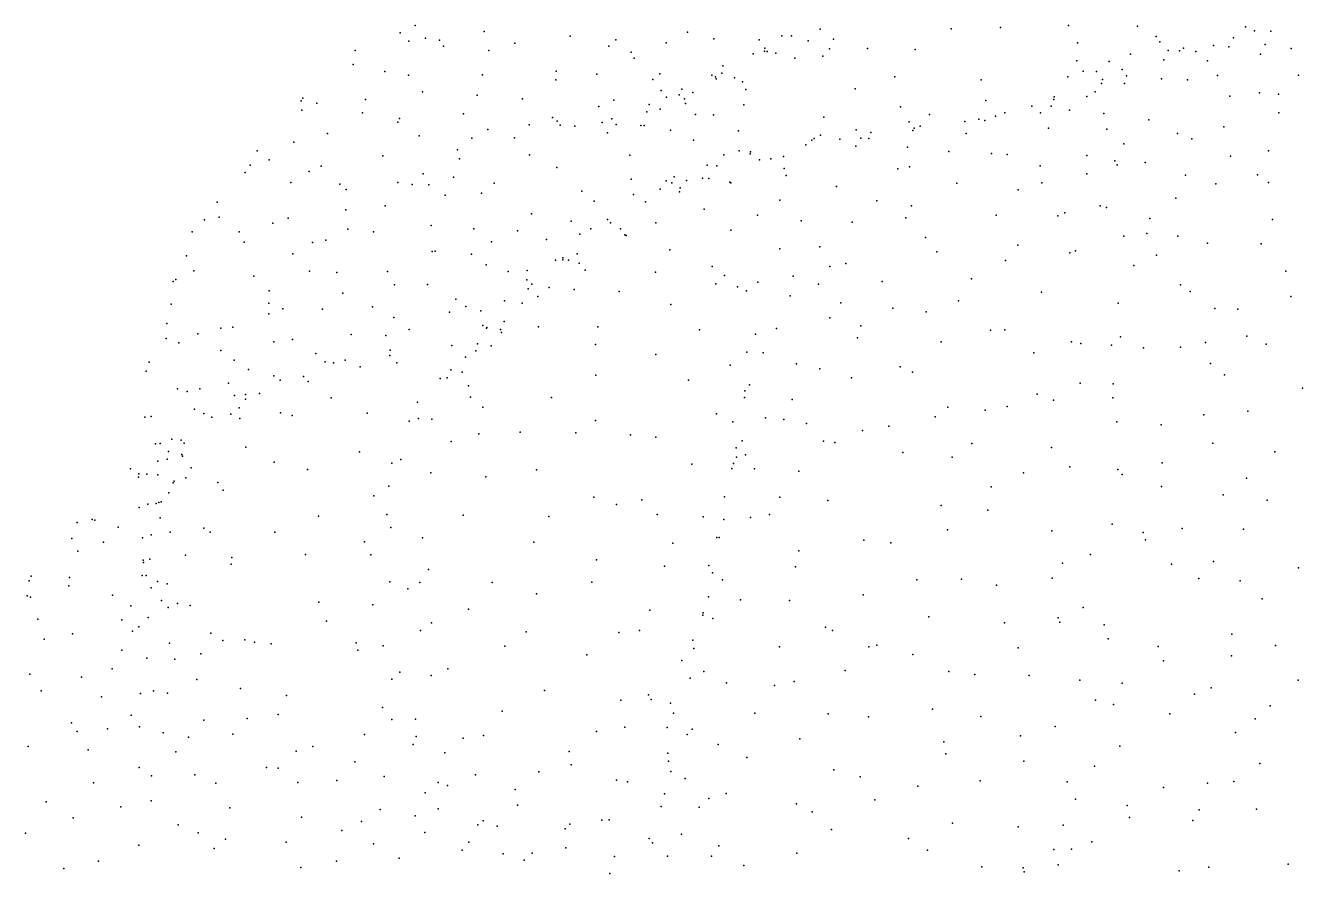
# Model space of a CAD drawing. Header units: metres. Extents: x -25 to 25, y -27.8 to 27.8.
# Drawn here: x -4.287 to -1.954, y -9.461 to -7.912 of the extents above; entities that cross this region are included whole.
import ezdxf

# ---------------------------------------------------------------- set-up
doc = ezdxf.new("R2010")
doc.units = ezdxf.units.M

msp = doc.modelspace()

# ---------------------------------------------------------------- linework, layer by layer
for p in [(-3.6026, -7.9254, 18.7448), (-3.5747, -7.9123, 18.836), (-3.4489, -7.9233, 19.125), (-3.2919, -7.9319, 19.2092), (-3.0773, -7.9244, 17.3814), (-2.9047, -7.9312, 19.9164), (-2.8873, -7.9313, 20.1394), (-2.835, -7.9186, 20.4687), (-2.5955, -7.918, 16.7581), (-2.5052, -7.9158, 20.822), (-2.3812, -7.9123, 16.3528), (-2.2547, -7.9137, 20.9133), (-2.2209, -7.9322, 15.6479), (-2.0577, -7.9144, 21.4598), (-2.0409, -7.9219, 21.0857), (-2.0114, -7.9225, 21.2593), (-3.5866, -7.9407, 18.992), (-3.5563, -7.9356, 18.4927), (-3.5306, -7.9391, 19.0779), (-3.5234, -7.95, 18.4102), (-3.3927, -7.9442, 19.1951), (-3.2208, -7.9502, 17.6895), (-3.208, -7.9386, 19.2581), (-3.1161, -7.9439, 17.4606), (-3.0294, -7.9365, 19.3516), (-2.9466, -7.9384, 19.6204), (-2.9358, -7.9538, 20.014), (-2.8567, -7.9405, 20.5731), (-2.8175, -7.955, 16.9686), (-2.8104, -7.9373, 20.6487), (-2.7481, -7.954, 20.7661), (-2.6614, -7.9562, 20.841), (-2.3647, -7.9441, 20.9269), (-2.2139, -7.9418, 20.991), (-2.1706, -7.9537, 21.0654), (-2.1161, -7.9485, 21.18), (-2.0882, -7.9512, 21.8329), (-2.0798, -7.9346, 21.3344), (-2.0218, -7.9472, 15.5), (-1.9744, -7.9544, 22.1168), (-3.6843, -7.9578, 18.8683), (-3.4404, -7.9576, 18.2216), (-3.1803, -7.961, 17.5973), (-3.1749, -7.9716, 19.3582), (-2.957, -7.9642, 19.8078), (-2.9365, -7.9591, 20.2251), (-2.9319, -7.9598, 20.3097), (-2.9159, -7.9625, 20.4715), (-2.8812, -7.9716, 17.0467), (-2.8302, -7.968, 20.7311), (-2.3657, -7.9769, 16.1381), (-2.3065, -7.978, 15.8339), (-2.2675, -7.9648, 15.7455), (-2.207, -7.9751, 21.1934), (-2.1989, -7.958, 21.4922), (-2.178, -7.9587, 21.3755), (-2.1481, -7.9598, 21.2864), (-2.127, -7.9769, 15.5946), (-2.03, -7.9644, 22.0339), (-3.6883, -7.9832, 18.9594), (-3.6303, -7.9965, 18.4845), (-3.5872, -8.0028, 19.1538), (-3.4518, -8.0025, 19.2821), (-3.3171, -7.9957, 19.3407), (-3.2427, -8.0012, 19.3983), (-3.128, -8.0004, 19.4614), (-3.0328, -8.003, 17.3419), (-3.0143, -7.9993, 19.9338), (-3.0127, -7.9861, 19.5655), (-2.3542, -7.9954, 16.0494), (-2.33, -7.9963, 15.9327), (-2.2827, -7.9924, 21.4759), (-1.9606, -8.0028, 22.287), (-3.318, -8.0116, 17.9221), (-3.1405, -8.0109, 17.5417), (-3.0259, -8.0062, 20.0716), (-3.025, -8.0098, 19.829), (-2.9914, -8.0075, 20.4795), (-2.9768, -8.0148, 20.5674), (-2.6985, -8.0061, 16.8439), (-2.5407, -8.0113, 20.9966), (-2.3824, -8.0059, 21.0643), (-2.321, -8.0184, 21.2033), (-2.3192, -8.0109, 21.5805), (-2.279, -8.0184, 21.7518), (-2.2752, -8.0042, 21.3115), (-2.2112, -8.0097, 21.8211), (-2.1635, -8.0116, 21.9139), (-2.1089, -8.0036, 21.9895), (-3.7832, -8.0497, 18.9067), (-3.7799, -8.0448, 18.7241), (-3.6659, -8.0474, 19.1558), (-3.5614, -8.0331, 19.2395), (-3.4619, -8.0392, 18.1839), (-3.379, -8.0463, 19.4221), (-3.2119, -8.0485, 17.7235), (-3.1255, -8.0307, 19.5662), (-3.1158, -8.0433, 19.73), (-3.0924, -8.0391, 19.8739), (-3.0874, -8.0282, 19.6496), (-3.083, -8.046, 17.4557), (-3.0673, -8.0348, 20.2545), (-2.9704, -8.0291, 17.1889), (-2.7711, -8.0281, 16.9174), (-2.532, -8.0491, 21.1091), (-2.408, -8.0473, 21.4221), (-2.407, -8.0424, 21.1678), (-2.3476, -8.0419, 16.4855), (-2.3326, -8.0334, 16.3463), (-2.086, -8.0415, 22.1069), (-2.032, -8.0349, 22.2013), (-1.9971, -8.0379, 15.5198), (-3.782, -8.0671, 18.6263), (-3.7546, -8.0541, 19.001), (-3.6709, -8.0718, 18.4083), (-3.4867, -8.0733, 19.4023), (-3.2393, -8.0603, 19.5843), (-3.1514, -8.0696, 20.092), (-3.1475, -8.0564, 19.807), (-3.1272, -8.0648, 20.2036), (-3.0809, -8.0548, 20.4111), (-2.9743, -8.0572, 20.724), (-2.6879, -8.0607, 21.0207), (-2.4973, -8.0714, 16.6622), (-2.4482, -8.0595, 21.6055), (-2.4319, -8.0718, 16.6026), (-2.4125, -8.0594, 21.3147), (-2.3792, -8.0671, 21.7623), (-2.3163, -8.0728, 21.868), (-1.9966, -8.0715, 22.3573), (-3.6066, -8.0889, 19.2931), (-3.6033, -8.082, 18.3139), (-3.3666, -8.0938, 18.0144), (-3.3242, -8.08, 19.5429), (-3.3155, -8.087, 19.6896), (-3.3099, -8.0942, 19.8458), (-3.2831, -8.0961, 17.8923), (-3.2333, -8.0894, 17.7965), (-3.2158, -8.0825, 20.0199), (-3.2078, -8.0933, 20.1535), (-3.1626, -8.0949, 17.6303), (-3.1563, -8.0948, 20.3643), (-3.0626, -8.075, 20.5835), (-3.0298, -8.0754, 20.6634), (-2.8279, -8.0794, 20.9825), (-2.6722, -8.0883, 16.8138), (-2.6518, -8.0961, 21.1839), (-2.6353, -8.0745, 21.098), (-2.5703, -8.0877, 21.663), (-2.5448, -8.0835, 21.4497), (-2.5339, -8.0856, 21.3444), (-2.5143, -8.0779, 21.2027), (-2.2341, -8.0846, 21.9815), (-3.7351, -8.1092, 19.1564), (-3.5674, -8.114, 18.2375), (-3.4711, -8.1177, 19.6731), (-3.4421, -8.1023, 19.556), (-3.3931, -8.1174, 19.8779), (-3.2234, -8.1085, 20.2471), (-3.1086, -8.1031, 17.5426), (-2.9841, -8.1044, 17.2513), (-2.8458, -8.1188, 21.5069), (-2.834, -8.1125, 21.6427), (-2.7987, -8.1199, 16.9364), (-2.7688, -8.1026, 21.1187), (-2.7603, -8.118, 21.7423), (-2.7458, -8.1186, 21.259), (-2.7421, -8.1077, 21.544), (-2.6654, -8.104, 21.3964), (-2.663, -8.0994, 21.6308), (-2.568, -8.1093, 21.789), (-2.4175, -8.0995, 21.8518), (-2.3109, -8.1015, 16.2671), (-2.1818, -8.1097, 22.0883), (-2.1556, -8.1189, 15.7253), (-2.0973, -8.097, 15.6352), (-3.8635, -8.1412, 18.7389), (-3.7968, -8.1254, 18.5548), (-3.4975, -8.1394, 19.7503), (-3.066, -8.1215, 20.7402), (-2.983, -8.141, 21.6292), (-2.9619, -8.143, 21.5379), (-2.8612, -8.1301, 21.7624), (-2.8502, -8.1219, 21.1398), (-2.7696, -8.1323, 21.8283), (-2.675, -8.1345, 21.8708), (-2.5998, -8.1421, 16.7224), (-2.2802, -8.1285, 15.9731), (-2.0157, -8.1412, 22.4188), (-3.8418, -8.1577, 19.0226), (-3.6337, -8.1503, 19.4175), (-3.4936, -8.1556, 19.8963), (-3.3657, -8.1481, 20.111), (-3.1829, -8.149, 20.5282), (-3.0106, -8.1482, 21.7092), (-2.963, -8.1468, 21.0141), (-2.9459, -8.1574, 21.1137), (-2.9251, -8.156, 21.2878), (-2.9018, -8.1516, 21.8528), (-2.5218, -8.1459, 21.9311), (-2.4934, -8.1479, 16.6228), (-2.3475, -8.1499, 16.4697), (-2.2961, -8.1593, 16.1863), (-2.2924, -8.1665, 16.0755), (-2.2411, -8.1627, 15.894), (-2.0848, -8.1507, 22.3168), (-3.8854, -8.1807, 18.66), (-3.8765, -8.1674, 18.9406), (-3.7685, -8.179, 18.4244), (-3.7464, -8.1691, 19.2476), (-3.5604, -8.1834, 19.7893), (-3.5048, -8.1893, 18.1282), (-3.3162, -8.1714, 20.2975), (-3.1015, -8.1884, 20.8887), (-3.0411, -8.1674, 21.4262), (-3.0237, -8.1686, 21.827), (-2.9004, -8.1731, 17.083), (-2.8968, -8.1862, 21.9423), (-2.6926, -8.1738, 21.9459), (-2.6716, -8.1702, 16.7764), (-2.4327, -8.1684, 21.9899), (-2.3476, -8.1833, 22.0695), (-2.1673, -8.1858, 22.2232), (-2.0357, -8.1847, 15.6052), (-3.802, -8.1987, 19.1876), (-3.7125, -8.2019, 18.3282), (-3.7013, -8.2116, 19.4702), (-3.6063, -8.1987, 19.6977), (-3.5802, -8.2023, 18.1807), (-3.5502, -8.2032, 19.9411), (-3.4305, -8.1999, 18.0345), (-3.1799, -8.1931, 20.6531), (-3.1271, -8.2114, 21.7882), (-3.1163, -8.1958, 21.5598), (-3.1058, -8.1997, 21.4749), (-3.0909, -8.2088, 21.3454), (-3.079, -8.1952, 17.5744), (-3.0498, -8.1908, 21.0744), (-3.0383, -8.1915, 21.2587), (-2.9996, -8.1984, 21.9328), (-2.9978, -8.1997, 17.3465), (-2.8049, -8.2062, 16.9357), (-2.5853, -8.2003, 22.0019), (-2.4733, -8.2125, 22.0533), (-2.4297, -8.1995, 16.5368), (-2.1117, -8.2011, 15.7019), (-2.0154, -8.199, 22.5011), (-3.9366, -8.2347, 18.7462), (-3.52, -8.2218, 20.0553), (-3.4537, -8.2187, 20.1795), (-3.2703, -8.2148, 20.5133), (-3.2477, -8.233, 20.6176), (-3.1759, -8.2206, 20.7481), (-3.154, -8.2345, 17.7078), (-3.0919, -8.2159, 21.9047), (-2.9086, -8.2311, 22.0174), (-2.7312, -8.2327, 16.8072), (-2.185, -8.2276, 15.846), (-3.7015, -8.2486, 19.6192), (-3.6296, -8.2413, 19.8571), (-3.3622, -8.256, 17.9645), (-3.0466, -8.2479, 22.0064), (-2.9495, -8.2587, 17.2241), (-2.668, -8.2418, 22.0546), (-2.5131, -8.2586, 22.1115), (-2.4005, -8.26, 16.4618), (-2.388, -8.2544, 22.1389), (-2.3232, -8.2414, 16.3628), (-2.3116, -8.2447, 22.1828), (-3.96, -8.267, 18.9286), (-3.933, -8.262, 19.0147), (-3.835, -8.2729, 19.2823), (-3.8072, -8.264, 18.3885), (-3.5454, -8.2773, 20.1537), (-3.2897, -8.2693, 17.9002), (-3.2233, -8.2662, 21.7982), (-3.2181, -8.2724, 21.4554), (-3.1998, -8.2835, 20.9209), (-3.1353, -8.2724, 21.9628), (-2.8694, -8.269, 17.0486), (-2.7762, -8.2714, 22.1081), (-2.6785, -8.2635, 16.7356), (-2.2324, -8.2649, 22.2636), (-2.0082, -8.2662, 22.5789), (-3.9826, -8.2893, 18.8096), (-3.8967, -8.289, 19.169), (-3.7381, -8.304, 19.7313), (-3.6982, -8.284, 19.8051), (-3.6509, -8.2888, 18.1854), (-3.468, -8.2838, 20.2842), (-3.3878, -8.2871, 20.4427), (-3.3349, -8.303, 20.6025), (-3.2743, -8.2935, 21.5783), (-3.2541, -8.2838, 20.7278), (-3.1916, -8.2947, 21.1766), (-3.1894, -8.2955, 21.0824), (-2.9978, -8.286, 22.0867), (-2.6424, -8.2992, 22.1338), (-2.2802, -8.2972, 16.1661), (-2.2381, -8.2923, 16.0354), (-2.1812, -8.2972, 22.3408), (-3.8874, -8.3079, 18.4635), (-3.7986, -8.3292, 19.5047), (-3.7625, -8.3087, 19.6126), (-3.544, -8.3247, 18.0838), (-3.5384, -8.3244, 20.2555), (-3.4718, -8.3296, 20.3791), (-3.4354, -8.3075, 18.0094), (-3.279, -8.3292, 20.838), (-3.1094, -8.3217, 22.0891), (-2.9087, -8.3203, 22.1482), (-2.8353, -8.3162, 16.9685), (-2.6214, -8.3253, 16.6228), (-2.4739, -8.3132, 16.4963), (-2.3785, -8.3272, 16.3659), (-2.3683, -8.3236, 22.2148), (-2.1272, -8.3096, 22.4411), (-2.0292, -8.3112, 15.6304), (-3.9925, -8.3326, 18.7327), (-3.4451, -8.349, 20.4908), (-3.3183, -8.3406, 20.7625), (-3.3051, -8.3401, 21.8582), (-3.3049, -8.3366, 21.4996), (-3.2947, -8.3406, 21.4045), (-3.2755, -8.3463, 21.2205), (-3.0324, -8.3526, 22.1592), (-2.8172, -8.3523, 22.184), (-2.7881, -8.3471, 16.8447), (-2.4961, -8.3411, 22.1839), (-2.2614, -8.3508, 22.3102), (-2.2202, -8.3319, 15.9501), (-4.0123, -8.3759, 18.9168), (-3.9795, -8.3602, 19.0181), (-3.8696, -8.37, 19.3663), (-3.7679, -8.361, 19.825), (-3.7181, -8.3631, 20.0177), (-3.6255, -8.3614, 20.1977), (-3.4051, -8.3613, 20.6136), (-3.3709, -8.3764, 21.6811), (-3.3705, -8.3594, 20.6903), (-3.2645, -8.3589, 17.8644), (-3.1358, -8.3626, 17.7465), (-3.0099, -8.3689, 17.5054), (-2.8842, -8.3699, 17.0219), (-2.5581, -8.3749, 16.5206), (-1.9841, -8.3606, 22.6546), (-4.017, -8.3799, 18.8176), (-3.8417, -8.3969, 19.5375), (-3.6127, -8.3856, 18.1124), (-3.5526, -8.3855, 20.3685), (-3.3687, -8.3929, 21.7853), (-3.3615, -8.3847, 21.5588), (-3.3303, -8.3905, 21.9468), (-3.2843, -8.3946, 22.0582), (-3.2019, -8.3983, 22.1359), (-3.0255, -8.3841, 17.5986), (-2.986, -8.3892, 17.4241), (-2.9696, -8.397, 17.3248), (-2.9486, -8.3808, 17.2185), (-2.8377, -8.3849, 16.9155), (-2.7215, -8.3797, 22.2), (-2.4306, -8.3991, 16.3523), (-2.1764, -8.3858, 22.4087), (-2.1589, -8.3977, 15.7867), (-4.0208, -8.421, 18.6894), (-3.8425, -8.4195, 19.6685), (-3.7071, -8.4012, 18.1847), (-3.5009, -8.4118, 20.5478), (-3.4119, -8.415, 17.9491), (-3.3793, -8.4196, 21.436), (-3.3505, -8.4069, 21.3314), (-3.1078, -8.4216, 22.1999), (-2.8894, -8.4061, 22.2302), (-2.7969, -8.4188, 22.2396), (-2.5818, -8.4153, 22.2278), (-2.2902, -8.4194, 16.0366), (-1.9745, -8.407, 15.5494), (-3.8426, -8.4387, 19.7599), (-3.8169, -8.4294, 19.8813), (-3.7443, -8.4301, 20.1195), (-3.653, -8.4258, 20.2921), (-3.6136, -8.4455, 20.4025), (-3.5122, -8.4359, 18.0237), (-3.4823, -8.4254, 20.6477), (-3.455, -8.4334, 20.7519), (-2.8174, -8.4461, 16.8073), (-2.7021, -8.4286, 16.6309), (-2.641, -8.435, 16.5469), (-2.1138, -8.4291, 22.5382), (-2.0716, -8.43, 15.6387), (-4.0288, -8.4566, 18.9954), (-3.9298, -8.4652, 19.3952), (-3.908, -8.4629, 18.408), (-3.5859, -8.4674, 18.0637), (-3.4515, -8.46, 21.661), (-3.4444, -8.4647, 21.7746), (-3.4439, -8.464, 21.5773), (-3.4187, -8.4674, 21.0763), (-3.412, -8.4525, 21.904), (-3.3493, -8.4623, 22.0775), (-3.2414, -8.4624, 22.1881), (-3.0553, -8.4682, 22.2696), (-2.9145, -8.4656, 17.0247), (-2.7606, -8.4605, 16.6958), (-2.5237, -8.4687, 22.2741), (-2.4975, -8.468, 16.3604), (-4.03, -8.4839, 19.0893), (-4.0066, -8.4919, 19.1859), (-3.9721, -8.4755, 19.2739), (-3.833, -8.4898, 20.0202), (-3.7992, -8.4858, 18.2391), (-3.6919, -8.4763, 18.137), (-3.6288, -8.4784, 20.4831), (-3.4169, -8.4728, 21.1983), (-2.953, -8.4759, 17.2162), (-2.7667, -8.4829, 22.2921), (-2.6136, -8.4898, 22.2848), (-2.3758, -8.4899, 16.1685), (-2.3587, -8.4932, 22.3336), (-2.2863, -8.481, 22.3832), (-2.1309, -8.4909, 15.6919), (-2.0552, -8.4793, 22.6211), (-3.9303, -8.5059, 19.5042), (-3.7566, -8.511, 20.2776), (-3.6209, -8.5151, 20.7877), (-3.6205, -8.5049, 20.6714), (-3.508, -8.4967, 20.9067), (-3.4639, -8.5064, 21.3557), (-3.461, -8.4938, 21.4832), (-3.4362, -8.4975, 17.9463), (-3.2454, -8.4948, 17.8384), (-3.1352, -8.5129, 22.2813), (-2.9686, -8.5085, 17.4197), (-2.9391, -8.5102, 17.123), (-2.4446, -8.5103, 16.2547), (-2.3025, -8.4962, 15.9892), (-2.244, -8.5011, 15.8582), (-2.1764, -8.4994, 22.4898), (-2.0199, -8.4939, 15.5697), (-4.0611, -8.5268, 18.9485), (-3.9057, -8.5236, 19.7656), (-3.7391, -8.5265, 20.4087), (-3.724, -8.5285, 20.5167), (-3.7028, -8.5233, 20.6089), (-3.6756, -8.5357, 20.8549), (-3.6087, -8.5282, 20.9222), (-3.4827, -8.5181, 21.1282), (-2.9992, -8.5327, 17.5917), (-2.8782, -8.5304, 16.8657), (-2.8352, -8.539, 16.7623), (-2.6886, -8.5353, 22.314), (-2.1217, -8.5297, 22.5644), (-4.0665, -8.5435, 18.8466), (-3.8792, -8.5404, 18.3404), (-3.8333, -8.552, 20.1947), (-3.8217, -8.5601, 20.6697), (-3.7787, -8.553, 20.7647), (-3.7706, -8.5625, 20.8619), (-3.5291, -8.5568, 21.2258), (-3.5163, -8.5557, 21.4339), (-3.5098, -8.5411, 21.7323), (-3.489, -8.5452, 21.9078), (-3.2445, -8.5505, 22.261), (-3.0754, -8.5599, 22.3309), (-2.7773, -8.5559, 16.6392), (-2.6664, -8.5451, 16.486), (-2.0958, -8.5501, 15.6238), (-4.0094, -8.5758, 19.2325), (-3.9914, -8.5808, 19.3485), (-3.9685, -8.5759, 18.4668), (-3.9158, -8.5653, 19.8688), (-3.8847, -8.5858, 20.1254), (-3.8596, -8.5844, 20.4332), (-3.4772, -8.5704, 17.9636), (-2.9727, -8.5792, 17.2812), (-2.9638, -8.5687, 17.194), (-2.4384, -8.5855, 16.1718), (-2.3596, -8.5655, 16.0502), (-2.2993, -8.5669, 15.9055), (-1.9535, -8.5746, 22.7384), (-3.9048, -8.5881, 20.5197), (-3.8848, -8.5949, 20.3526), (-3.7284, -8.5919, 18.1583), (-3.5704, -8.6, 21.3765), (-3.474, -8.5909, 22.0138), (-3.4515, -8.6095, 22.096), (-3.3256, -8.5917, 22.2193), (-2.9729, -8.5913, 17.3711), (-2.8859, -8.5955, 16.804), (-2.6013, -8.6091, 16.3709), (-2.4929, -8.6082, 16.2323), (-2.4082, -8.5966, 22.3446), (-2.2998, -8.5919, 22.4251), (-4.0688, -8.6278, 18.9384), (-4.0574, -8.6265, 19.0827), (-3.9781, -8.6128, 19.5809), (-3.9611, -8.6207, 20.5856), (-3.9463, -8.6277, 19.9388), (-3.9119, -8.6219, 18.3848), (-3.8968, -8.6104, 20.2052), (-3.8954, -8.6299, 20.9507), (-3.8207, -8.6194, 21.005), (-3.7996, -8.6247, 18.229), (-3.6628, -8.6201, 21.1477), (-3.5691, -8.6301, 21.5303), (-3.5443, -8.6309, 21.8932), (-3.0243, -8.6214, 17.6296), (-2.9349, -8.6285, 16.8959), (-2.9013, -8.632, 22.3801), (-2.6245, -8.6267, 22.3427), (-2.5334, -8.6147, 22.3417), (-2.1339, -8.6234, 22.569), (-2.0532, -8.6163, 22.6506), (-3.586, -8.6347, 18.0445), (-3.3832, -8.6547, 22.2039), (-3.2812, -8.6562, 22.2987), (-3.2455, -8.6338, 17.8292), (-2.9946, -8.6362, 17.4894), (-2.8599, -8.6392, 16.7066), (-2.7574, -8.6519, 16.524), (-2.7096, -8.6441, 22.3633), (-2.2928, -8.6359, 15.8361), (-2.212, -8.6412, 22.497), (-4.0497, -8.6763, 18.6532), (-4.0411, -8.6755, 20.6151), (-4.0194, -8.6675, 20.5298), (-4.0026, -8.6695, 19.6971), (-3.9973, -8.6751, 20.3772), (-3.509, -8.6717, 22.0473), (-3.4587, -8.6577, 17.9456), (-3.1816, -8.6596, 22.3484), (-3.135, -8.6641, 17.7427), (-2.9776, -8.6707, 17.0131), (-2.829, -8.6714, 22.4017), (-2.8083, -8.6737, 16.5884), (-2.5576, -8.6758, 16.2689), (-2.1172, -8.6747, 15.5913), (-4.0257, -8.6901, 19.3912), (-4.0014, -8.6958, 19.8634), (-4.0003, -8.6989, 20.2416), (-3.8842, -8.6822, 21.0758), (-3.6765, -8.6909, 21.272), (-2.9886, -8.6836, 22.4097), (-2.988, -8.7008, 17.3898), (-2.9714, -8.6964, 16.9321), (-2.6836, -8.6921, 16.4113), (-2.5934, -8.7008, 22.3754), (-2.4123, -8.6828, 16.039), (-2.004, -8.691, 22.704), (-4.095, -8.7218, 20.5475), (-4.0452, -8.7077, 19.2736), (-4.028, -8.704, 19.5063), (-3.9845, -8.7199, 18.496), (-3.8323, -8.7099, 18.2696), (-3.7719, -8.7229, 21.2157), (-3.6175, -8.7118, 21.5442), (-3.6009, -8.7051, 21.742), (-3.3534, -8.7238, 22.2783), (-3.0695, -8.7135, 22.419), (-2.9963, -8.7215, 17.1036), (-2.9931, -8.7122, 17.2823), (-2.9551, -8.7221, 16.8418), (-2.8736, -8.7263, 16.6551), (-2.3784, -8.7183, 15.9292), (-2.2907, -8.7232, 22.4659), (-2.2099, -8.7109, 15.6574), (-4.0803, -8.7369, 20.3998), (-4.0798, -8.7309, 18.8811), (-4.0652, -8.7314, 18.7561), (-4.0452, -8.7327, 20.9468), (-4.0173, -8.7474, 19.9372), (-4.015, -8.7442, 20.1352), (-3.994, -8.7381, 21.0453), (-3.9354, -8.7466, 18.4263), (-3.5461, -8.729, 18.0087), (-3.446, -8.7363, 22.1909), (-2.4632, -8.7291, 22.3931), (-2.283, -8.7325, 15.7552), (-2.056, -8.739, 15.5029), (-4.0252, -8.7654, 20.0426), (-3.9259, -8.7606, 21.1364), (-3.6506, -8.7711, 21.4434), (-3.6229, -8.7536, 21.6286), (-3.0094, -8.7729, 17.2042), (-2.9088, -8.7734, 22.4328), (-2.5221, -8.755, 16.1573), (-2.2108, -8.7543, 22.5217), (-2.0983, -8.7695, 22.6307), (-4.0792, -8.7923, 20.2373), (-4.0635, -8.7863, 19.1123), (-4.0482, -8.7853, 19.3778), (-4.0431, -8.7833, 19.6984), (-4.0393, -8.7819, 18.6616), (-3.2484, -8.7738, 22.3693), (-3.2067, -8.787, 17.7905), (-3.1607, -8.7783, 22.3977), (-2.8211, -8.7795, 16.5462), (-2.6136, -8.789, 22.387), (-2.0183, -8.7792, 22.7086), (-4.1927, -8.8197, 20.5709), (-4.1653, -8.8142, 20.8616), (-4.1605, -8.8154, 20.3901), (-4.041, -8.8112, 19.8498), (-3.7514, -8.8086, 21.3222), (-3.6264, -8.8051, 21.6992), (-3.4871, -8.8063, 22.1627), (-3.3309, -8.8088, 17.867), (-3.1327, -8.8054, 17.7139), (-3.0489, -8.8095, 17.6392), (-3.011, -8.8143, 17.3384), (-2.9623, -8.8107, 16.7791), (-2.9274, -8.8052, 16.7022), (-2.5282, -8.7971, 22.3977), (-4.1177, -8.8283, 21.0235), (-4.0572, -8.8423, 19.0085), (-4.0228, -8.8374, 21.1237), (-3.9608, -8.83, 18.5196), (-3.9495, -8.8378, 21.195), (-3.8311, -8.8374, 21.2891), (-3.6195, -8.8289, 21.8171), (-2.6022, -8.8332, 16.244), (-2.4116, -8.8353, 15.9526), (-2.3012, -8.8227, 22.4716), (-2.2444, -8.8383, 15.6552), (-2.1731, -8.831, 22.5781), (-2.061, -8.8319, 15.4812), (-4.202, -8.8489, 20.468), (-4.1442, -8.8558, 20.2491), (-4.0734, -8.848, 20.0939), (-3.6677, -8.8554, 18.1505), (-3.5613, -8.8479, 22.0343), (-3.358, -8.856, 22.3039), (-3.1038, -8.8577, 22.4259), (-3.0236, -8.8471, 17.5553), (-3.0195, -8.8472, 17.021), (-2.7553, -8.852, 22.4199), (-2.7055, -8.8569, 16.3648), (-2.2401, -8.8514, 22.5256), (-4.1911, -8.8722, 20.9207), (-4.0719, -8.8888, 19.8666), (-4.0597, -8.8868, 19.3029), (-3.9945, -8.8794, 18.6157), (-3.9101, -8.8837, 21.2728), (-3.7752, -8.8782, 21.368), (-3.6557, -8.879, 21.5654), (-3.2438, -8.8878, 22.3899), (-2.8738, -8.8715, 22.4394), (-2.3407, -8.8781, 15.7972), (-4.0715, -8.8931, 19.7507), (-3.9112, -8.8958, 18.4772), (-3.5504, -8.9057, 22.0968), (-3.119, -8.8997, 17.6871), (-3.0385, -8.8983, 17.1768), (-3.0314, -8.9118, 17.4179), (-2.8798, -8.9006, 16.5795), (-2.3923, -8.8942, 22.4228), (-2.1929, -8.896, 15.5808), (-2.1159, -8.8908, 15.513), (-1.9609, -8.9027, 15.3837), (-4.2803, -8.9262, 20.7614), (-4.2768, -8.9178, 20.5577), (-4.208, -8.9353, 21.0139), (-4.2064, -8.9205, 20.2668), (-4.0738, -8.9166, 19.5238), (-4.0667, -8.9166, 19.4082), (-4.0459, -8.9275, 18.8799), (-4.0281, -8.9319, 21.2124), (-3.6211, -8.9283, 21.897), (-3.5664, -8.9295, 18.075), (-3.4342, -8.9293, 22.247), (-3.2519, -8.9289, 17.8191), (-3.0133, -8.9246, 16.8675), (-2.658, -8.9243, 22.4033), (-2.5764, -8.9234, 16.1642), (-2.5128, -8.9342, 16.0645), (-2.4111, -8.9215, 15.916), (-2.143, -8.9222, 22.63), (-2.0675, -8.9265, 22.6891), (-4.2839, -8.9541, 20.4486), (-4.278, -8.9563, 20.8542), (-4.1279, -8.9527, 21.1307), (-4.0576, -8.939, 19.18), (-3.5881, -8.9408, 21.9969), (-3.3531, -8.9502, 22.3204), (-3.0388, -8.9555, 16.9798), (-2.7562, -8.952, 16.3898), (-2.0269, -8.9595, 15.4294), (-4.0943, -8.9722, 19.8551), (-4.0382, -8.9621, 19.0662), (-4.0265, -8.975, 18.9715), (-4.0095, -8.9676, 18.7961), (-3.9861, -8.9717, 18.6976), (-3.7507, -8.9655, 18.2953), (-3.652, -8.9703, 18.1795), (-3.4773, -8.9781, 18.0066), (-3.1462, -8.9797, 17.6977), (-2.9803, -8.9613, 16.7236), (-2.8911, -8.9624, 22.4387), (-2.3541, -8.9754, 15.813), (-4.2645, -8.9967, 20.3024), (-4.1107, -8.9974, 19.939), (-4.0626, -8.9931, 19.3631), (-3.737, -8.9999, 21.4524), (-3.5453, -9.0033, 22.0751), (-3.0492, -8.989, 17.5299), (-3.0486, -8.9851, 17.3215), (-3.0308, -8.9952, 22.4379), (-2.6363, -8.9923, 16.24), (-2.4982, -9.0029, 22.4128), (-2.4001, -8.9938, 22.4261), (-2.3968, -9.0017, 15.8917), (-2.316, -9.0065, 22.5066), (-4.201, -9.0229, 20.122), (-4.0916, -9.0183, 19.7567), (-4.0801, -9.0106, 19.5919), (-3.9485, -9.0217, 21.3135), (-3.5651, -9.017, 18.1206), (-3.372, -9.0193, 22.2727), (-3.2028, -9.0207, 17.75), (-3.1652, -9.017, 22.3992), (-2.8248, -9.0109, 22.42), (-2.8122, -9.0172, 16.4581), (-2.0823, -9.0236, 15.4843), (-4.2528, -9.0331, 20.9918), (-4.1108, -9.0531, 21.1896), (-4.0236, -9.0405, 21.2607), (-3.9265, -9.0354, 18.6555), (-3.886, -9.0343, 18.5778), (-3.8685, -9.0383, 21.3709), (-3.8378, -9.0417, 18.4963), (-3.6829, -9.0396, 18.2687), (-3.6796, -9.053, 21.5422), (-3.6334, -9.0453, 21.7177), (-3.4111, -9.0459, 17.9554), (-3.0673, -9.0346, 17.0959), (-3.0659, -9.05, 17.4348), (-2.9092, -9.047, 16.5937), (-2.746, -9.047, 22.3901), (-2.7313, -9.0438, 16.3498), (-2.4729, -9.0486, 16.0144), (-2.3088, -9.0323, 15.7417), (-2.2173, -9.0462, 22.6068), (-2.0027, -9.0442, 22.779), (-4.065, -9.0678, 19.4398), (-4.0141, -9.0692, 19.1037), (-3.9665, -9.0598, 18.849), (-3.2613, -9.0613, 22.3514), (-3.0879, -9.072, 22.4068), (-2.6654, -9.0609, 22.367), (-2.2072, -9.0726, 15.6027), (-2.083, -9.0631, 22.7244), (-4.2788, -9.0968, 20.2097), (-4.1286, -9.0872, 19.8965), (-3.6032, -9.0935, 21.8429), (-3.5458, -9.0995, 22.0066), (-3.5152, -9.0873, 18.0906), (-3.0477, -9.0918, 16.921), (-2.7894, -9.0902, 16.4195), (-2.5996, -9.0917, 16.1911), (-2.5521, -9.0975, 22.3752), (-2.4532, -9.099, 22.4225), (-4.1845, -9.1022, 20.0069), (-3.9738, -9.1066, 19.0087), (-3.8941, -9.1228, 21.3851), (-3.6178, -9.1059, 18.2218), (-3.0725, -9.1044, 17.0052), (-3.006, -9.1127, 16.7518), (-2.9185, -9.1175, 22.3965), (-2.8823, -9.1104, 16.5396), (-2.3602, -9.1077, 22.485), (-2.2831, -9.113, 15.7103), (-2.1205, -9.1218, 15.5302), (-1.9614, -9.1081, 15.3993), (-4.2585, -9.1272, 20.13), (-4.1479, -9.138, 21.1839), (-4.0767, -9.1323, 19.5101), (-4.0533, -9.1271, 19.3632), (-4.0272, -9.1315, 19.2372), (-3.81, -9.1361, 21.4322), (-3.3388, -9.1266, 17.8991), (-3.1988, -9.1446, 17.7343), (-3.1483, -9.1346, 22.3675), (-3.1438, -9.1432, 17.6532), (-2.3314, -9.1442, 15.7927), (-2.1506, -9.1335, 22.6974), (-3.6344, -9.1577, 18.2921), (-3.4162, -9.1644, 22.1632), (-3.1086, -9.1501, 17.1299), (-3.1029, -9.1683, 17.3447), (-2.9543, -9.1682, 16.6536), (-2.8205, -9.1691, 16.4611), (-2.6296, -9.1606, 16.2338), (-2.2989, -9.152, 22.5614), (-2.196, -9.169, 15.6101), (-2.0126, -9.1547, 22.8093), (-4.2028, -9.1858, 19.9791), (-4.0936, -9.1719, 19.7013), (-4.0787, -9.1931, 19.6035), (-3.9612, -9.1808, 19.0702), (-3.8817, -9.1779, 18.8458), (-3.8255, -9.1703, 18.6525), (-3.6176, -9.1798, 21.6682), (-3.574, -9.1792, 21.8622), (-2.7468, -9.1747, 16.3724), (-2.5412, -9.1743, 16.1244), (-2.4052, -9.1923, 15.9468), (-2.0398, -9.1784, 15.479), (-4.1923, -9.2015, 21.1386), (-4.1369, -9.1969, 19.8449), (-4.0352, -9.2038, 21.2883), (-3.989, -9.2119, 19.1871), (-3.9084, -9.2067, 18.959), (-3.6677, -9.2068, 21.55), (-3.5728, -9.2106, 18.2313), (-3.4871, -9.2135, 22.008), (-3.4503, -9.2086, 22.0847), (-3.2436, -9.2018, 17.8), (-3.1915, -9.1939, 22.3155), (-3.1146, -9.1943, 17.2026), (-3.078, -9.2068, 16.9621), (-3.0689, -9.197, 22.3569), (-2.8718, -9.2147, 16.5363), (-2.4686, -9.2093, 16.0464), (-2.0757, -9.2033, 22.7748), (-4.2822, -9.2287, 21.033), (-4.1726, -9.2349, 19.913), (-4.0123, -9.2388, 19.3147), (-3.7926, -9.2375, 18.7343), (-3.7621, -9.2292, 18.6432), (-3.5786, -9.2256, 21.7396), (-3.2935, -9.238, 17.8601), (-3.0213, -9.2254, 16.799), (-2.6089, -9.2203, 22.293), (-2.2871, -9.2284, 15.7572), (-3.6853, -9.2569, 18.5402), (-3.5205, -9.2404, 21.8931), (-3.2901, -9.2626, 22.1986), (-3.1133, -9.241, 17.5269), (-3.1118, -9.2558, 17.3234), (-2.9691, -9.2492, 16.6874), (-2.6049, -9.2426, 16.2375), (-2.4626, -9.2555, 22.4038), (-2.0317, -9.2599, 15.5047), (-4.0792, -9.2671, 19.677), (-4.0565, -9.2827, 19.5743), (-3.9773, -9.2808, 21.3308), (-3.8467, -9.2671, 18.941), (-3.825, -9.2685, 21.4162), (-3.6317, -9.2839, 21.5702), (-3.4647, -9.2806, 18.1359), (-3.349, -9.275, 22.1318), (-3.1077, -9.2748, 17.1104), (-2.8101, -9.2713, 16.4782), (-2.7616, -9.2842, 22.2667), (-2.3338, -9.2649, 15.8515), (-4.1626, -9.2953, 21.1743), (-3.9392, -9.2959, 19.1818), (-3.7894, -9.2946, 18.8715), (-3.7179, -9.2909, 21.4677), (-3.533, -9.2945, 21.7744), (-3.516, -9.2999, 18.2177), (-3.3921, -9.3075, 17.9883), (-3.2073, -9.2905, 17.7369), (-3.187, -9.2934, 22.2317), (-3.0813, -9.2875, 16.9891), (-2.6563, -9.3014, 16.32), (-2.5423, -9.2919, 22.3204), (-2.3833, -9.2937, 15.962), (-2.2072, -9.3037, 22.6922), (-2.1273, -9.2962, 15.6065), (-2.079, -9.2929, 22.7956), (-4.2494, -9.3303, 20.0148), (-4.0575, -9.328, 21.2703), (-3.5566, -9.3137, 18.3337), (-3.1191, -9.3156, 17.2626), (-3.0382, -9.324, 16.8696), (-3.0064, -9.3148, 16.7723), (-2.7347, -9.3266, 16.4116), (-2.368, -9.3249, 22.5123), (-4.1127, -9.3393, 19.7775), (-3.9138, -9.3407, 21.3755), (-3.6387, -9.3438, 18.5947), (-3.5747, -9.3555, 21.6183), (-3.5327, -9.3429, 21.6948), (-3.3877, -9.3358, 22.0033), (-3.1251, -9.3387, 17.5511), (-3.0558, -9.34, 22.2501), (-2.878, -9.3339, 22.2491), (-2.8496, -9.3483, 16.5475), (-2.274, -9.337, 15.7996), (-2.142, -9.3448, 22.7622), (-2.0374, -9.3435, 15.5436), (-4.2, -9.359, 21.132), (-4.0077, -9.372, 19.4599), (-3.7825, -9.3581, 21.43), (-3.6728, -9.3662, 18.762), (-3.4602, -9.3723, 21.8023), (-3.4506, -9.3649, 18.1403), (-3.4249, -9.3747, 21.8858), (-3.3009, -9.3792, 17.8884), (-3.292, -9.3707, 22.099), (-3.2335, -9.3632, 17.7899), (-3.2203, -9.3627, 22.1585), (-2.593, -9.3688, 22.217), (-2.4729, -9.3758, 16.1383), (-2.3906, -9.3724, 16.025), (-2.2696, -9.3584, 22.635), (-2.1537, -9.3642, 15.6596), (-4.2869, -9.387, 21.0247), (-3.9714, -9.3868, 19.3765), (-3.9214, -9.3982, 19.2767), (-3.8106, -9.4035, 19.0757), (-3.709, -9.3825, 18.8689), (-3.5573, -9.3863, 18.4425), (-3.1476, -9.3967, 17.6395), (-3.0885, -9.3889, 17.0339), (-2.8141, -9.3806, 22.2038), (-2.6733, -9.3969, 16.3774), (-2.3381, -9.4031, 15.9489), (-4.0799, -9.4091, 19.726), (-3.9425, -9.4154, 21.3387), (-3.6509, -9.4066, 21.4876), (-3.4888, -9.418, 18.3134), (-3.4771, -9.4037, 21.7145), (-3.4144, -9.4249, 18.0874), (-3.361, -9.4239, 17.9836), (-3.2996, -9.4142, 22.0078), (-3.1411, -9.405, 22.1441), (-3.0202, -9.4106, 16.8507), (-2.8773, -9.424, 16.6166), (-2.6386, -9.4184, 22.1423), (-2.4077, -9.4172, 22.4114), (-2.3756, -9.4164, 22.4946), (-4.1537, -9.4385, 21.1672), (-3.7841, -9.4499, 21.4067), (-3.7188, -9.4381, 18.9669), (-3.604, -9.4327, 18.6825), (-3.3759, -9.4367, 21.8308), (-3.2105, -9.4296, 22.0729), (-3.1136, -9.4293, 17.3938), (-3.0334, -9.4292, 22.1575), (-2.9742, -9.446, 16.7573), (-2.5396, -9.4485, 22.195), (-2.4, -9.4453, 16.1076), (-2.1247, -9.4493, 22.7849), (-1.9797, -9.4439, 15.5525), (-4.217, -9.4515, 21.0928), (-3.2191, -9.4608, 17.8045), (-2.4641, -9.4506, 22.3332), (-2.462, -9.4581, 16.1863), (-2.1785, -9.4562, 15.771)]:
    msp.add_point(p)

doc.saveas('drawing.dxf')
